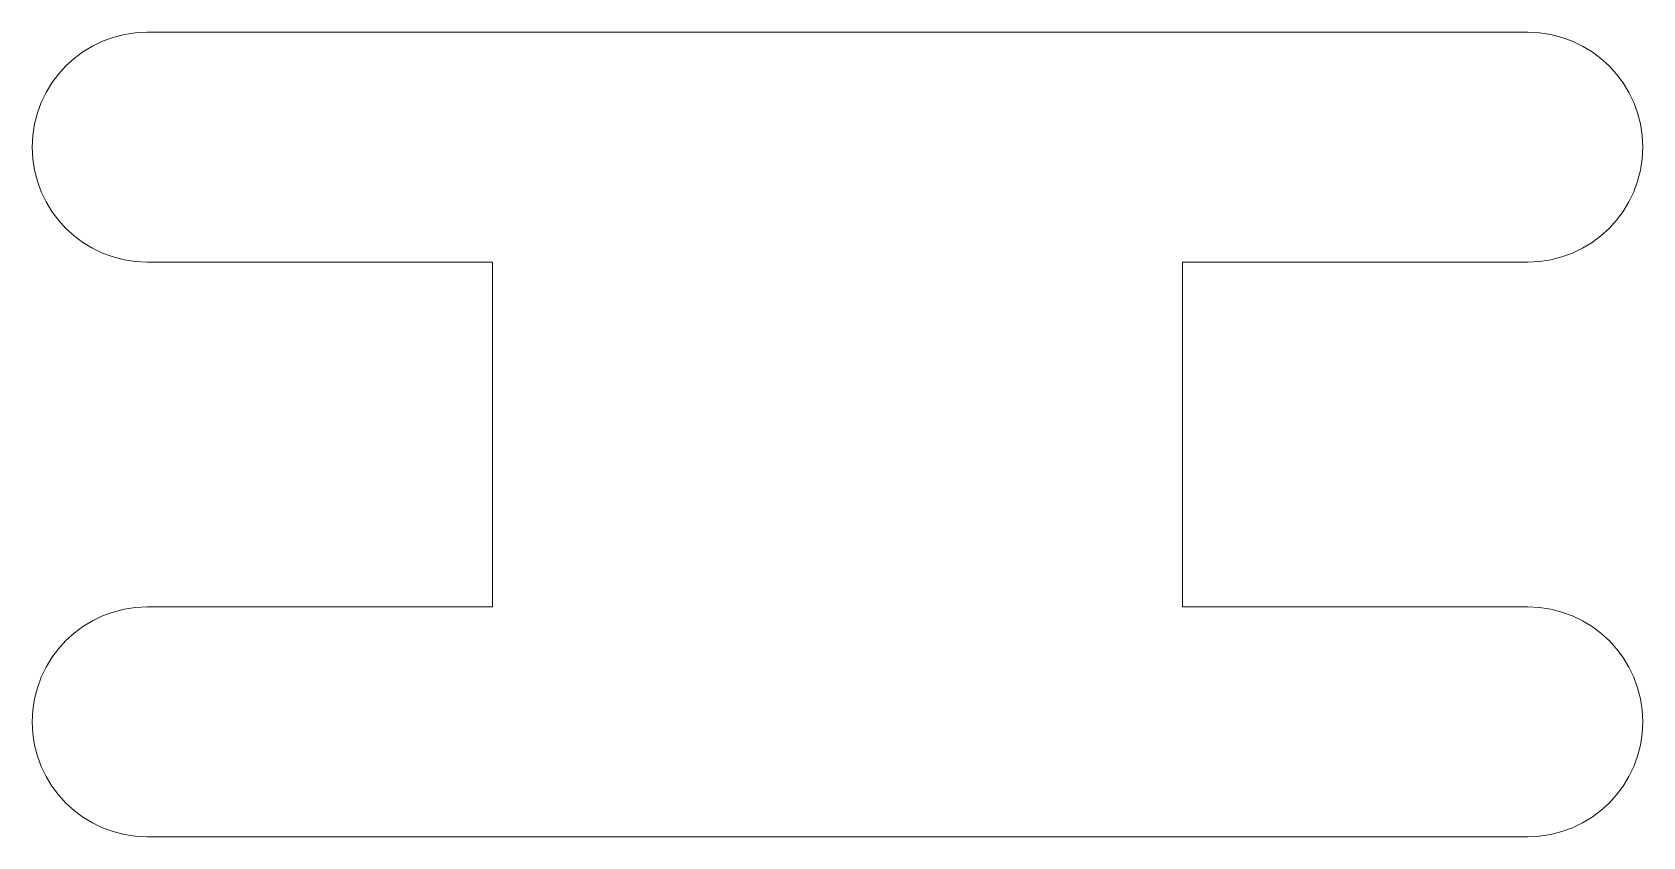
# Model space of a CAD drawing. Header units: millimetres. Extents: x -30 to 110, y 0 to 70.
import ezdxf

# ---------------------------------------------------------------- set-up
doc = ezdxf.new("R2010")
doc.units = ezdxf.units.MM
doc.layers.get('0').update_dxf_attribs({"linetype": 'CONTINUOUS', "lineweight": 0})

msp = doc.modelspace()

# ---------------------------------------------------------------- linework, layer by layer
for p, q in [((-20, 70), (0, 70)), ((-20, 70), (-20, 70)), ((10, 70), (0, 70)), ((80, 70), (10, 70)), ((80, 70), (100, 70)), ((100, 70), (100, 70)), ((-30, 60), (-30, 60)), ((110, 60), (110, 60)), ((0, 50), (-20, 50)), ((-20, 50), (-20, 50)), ((0, 50), (10, 50)), ((10, 50), (10, 20)), ((70, 20), (70, 50)), ((70, 50), (80, 50)), ((100, 50), (80, 50)), ((100, 50), (100, 50)), ((-20, 20), (0, 20)), ((-20, 20), (-20, 20)), ((10, 20), (0, 20)), ((80, 20), (70, 20)), ((80, 20), (100, 20)), ((100, 20), (100, 20)), ((-30, 10), (-30, 10)), ((110, 10), (110, 10)), ((0, 0), (-20, 0)), ((-20, 0), (-20, 0)), ((0, 0), (10, 0)), ((10, 0), (80, 0)), ((100, 0), (80, 0)), ((100, 0), (100, 0))]:
    msp.add_line(p, q)
for centre, start, end in [((-20, 60), 90, 180), ((100, 60), 0, 90), ((-20, 60), 180, 270), ((100, 60), 270, 0), ((-20, 10), 90, 180), ((100, 10), 0, 90), ((-20, 10), 180, 270), ((100, 10), 270, 0)]:
    msp.add_arc(centre, 10, start, end)

doc.saveas('drawing.dxf')
